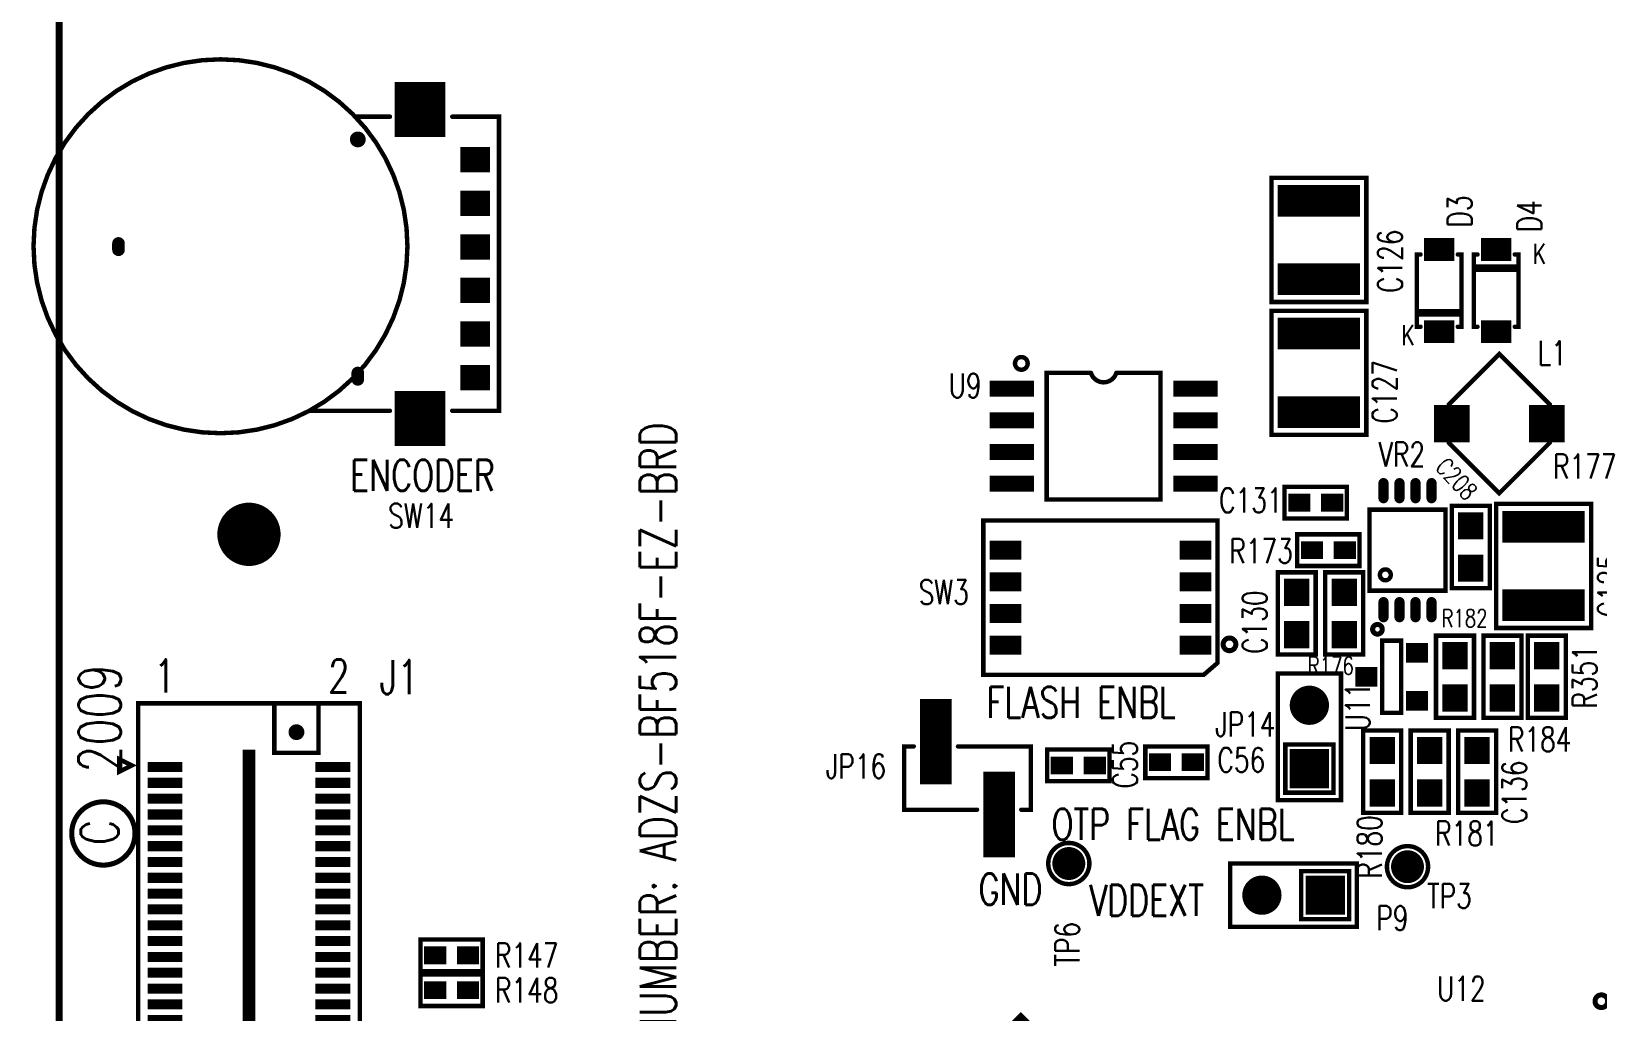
# Model space of a CAD drawing. Extents: x -3908 to 11948, y -2965 to 7442.
# Drawn here: x -244 to 2230, y 3646 to 5195 of the extents above; entities that cross this region are included whole.
import ezdxf
from ezdxf.enums import TextEntityAlignment as Align

# ---------------------------------------------------------------- set-up
doc = ezdxf.new("R2010")
doc.units = 0
doc.header["$MEASUREMENT"] = 0
doc.layers.get('0').update_dxf_attribs({"linetype": 'CONTINUOUS'})
for name, color, linetype in [('2D_LINE_26', 7, 'CONTINUOUS'), ('BOARD_OUTLINE_00', 7, 'CONTINUOUS'), ('PADS_TOP', 9, 'CONTINUOUS'), ('PADS_XR_27', 7, 'CONTINUOUS'), ('PART_NAME_01', 7, 'CONTINUOUS'), ('PART_TOP_2DLINE_00', 7, 'CONTINUOUS'), ('PART_TOP_2DLINE_01', 7, 'CONTINUOUS'), ('TEXT_26', 7, 'CONTINUOUS')]:
    doc.layers.add(name, color=color, linetype=linetype)
doc.styles.add('W5', font='simplex', dxfattribs={"width": 0.75})
doc.styles.add('W7', font='simplex', dxfattribs={"width": 0.75})
doc.styles.add('W8', font='simplex', dxfattribs={"width": 0.75})

# ---------------------------------------------------------------- blocks, each defined once
blk = doc.blocks.new('BOARD_167')
at = {"layer": 'BOARD_OUTLINE_00', "const_width": 11.1}
blk.add_lwpolyline([(0, 165), (0, 7495), (5000, 7495), (5000, 165)], close=True, dxfattribs=at)
blk = doc.blocks.new('DRAWING_3')
at = {"layer": '2D_LINE_26', "const_width": 8}
blk.add_lwpolyline([(0, 0, 1), (-100, 0, 1)], format="xyb", close=True, dxfattribs=at)
at = {"layer": 'TEXT_26', "style": 'W8', "width": 0.75}
for s, height, p in [('2009', 66.5, (-22.5, 96)), ('C', 59.5, (-26.25, -18.5))]:
    blk.add_text(s, height=height, rotation=90, dxfattribs=at).set_placement(p)
blk = doc.blocks.new('DRAWING_235')
at = {"layer": '2D_LINE_26', "const_width": 8}
blk.add_lwpolyline([(10, 0, 1), (-10, 0, 1)], format="xyb", close=True, dxfattribs=at)
blk = doc.blocks.new('DRAWING_242')
at = {"layer": '2D_LINE_26', "const_width": 8}
blk.add_lwpolyline([(-7.6, 0, 1), (7.6, 0, 1)], format="xyb", close=True, dxfattribs=at)
blk = doc.blocks.new('DRAWING_247')
at = {"layer": '2D_LINE_26', "const_width": 8}
blk.add_lwpolyline([(10, 0, 1), (-10, 0, 1)], format="xyb", close=True, dxfattribs=at)
blk = doc.blocks.new('PAD_6')
at = {"const_width": 50}
blk.add_lwpolyline([(0, -25, 1), (0, 25, 1)], format="xyb", close=True, dxfattribs=at)
blk = doc.blocks.new('STK_TOP_26')
at = {"layer": 'PADS_TOP'}
blk.add_blockref('PAD_6', (0, 0), dxfattribs=at)
blk = doc.blocks.new('SYM_TOP_10')
blk.add_blockref('STK_TOP_26', (0, 0))
blk = doc.blocks.new('PART_TOP_9')
blk.add_blockref('SYM_TOP_10', (0, 0))
blk = doc.blocks.new('SMOOTH_7')
at = {"const_width": 3.5}
blk.add_lwpolyline([(-1.75, 0, 1), (1.75, 0, 1)], format="xyb", close=True, dxfattribs=at)
blk = doc.blocks.new('PART_BODY_TOP_320')
at = {"layer": 'PART_TOP_2DLINE_01', "const_width": 7}
for points in [[(-50, 50), (150, 50), (150, -50), (-50, -50)], [(-38, 38), (38, 38), (38, -38), (-38, -38)]]:
    blk.add_lwpolyline(points, close=True, dxfattribs=at)
at = {"layer": 'PART_TOP_2DLINE_01'}
for p in [(-50, 50), (150, 50), (-38, 38), (38, 38), (-50, -50), (-38, -38), (38, -38), (150, -50)]:
    blk.add_blockref('SMOOTH_7', p, dxfattribs=at)
blk = doc.blocks.new('PAD_26')
at = {"const_width": 62}
blk.add_lwpolyline([(-31, 0), (31, 0)], dxfattribs=at)
blk = doc.blocks.new('STK_TOP_43')
at = {"layer": 'PADS_TOP'}
blk.add_blockref('PAD_26', (0, 0), dxfattribs=at)
blk = doc.blocks.new('PAD_25')
at = {"const_width": 31}
blk.add_lwpolyline([(0, -15.5, 1), (0, 15.5, 1)], format="xyb", close=True, dxfattribs=at)
blk = doc.blocks.new('STK_TOP_42')
at = {"layer": 'PADS_TOP'}
blk.add_blockref('PAD_25', (0, 0), dxfattribs=at)
blk = doc.blocks.new('SYM_TOP_46')
for name, p in [('PART_BODY_TOP_320', (0, 0)), ('STK_TOP_43', (0, 0)), ('STK_TOP_42', (100, 0))]:
    blk.add_blockref(name, p)
blk = doc.blocks.new('PART_TOP_26')
blk.add_blockref('SYM_TOP_46', (0, 0))
at = {"layer": 'PART_NAME_01', "style": 'W5', "width": 0.75}
blk.add_text('P9', height=38.5, rotation=180, dxfattribs=at).set_placement((-106.2, 36.2), align=Align.MIDDLE_CENTER)
blk = doc.blocks.new('PART_TOP_33')
blk.add_blockref('SYM_TOP_46', (0, 0))
at = {"layer": 'PART_NAME_01', "style": 'W5', "width": 0.75}
blk.add_text('JP14', height=38.5, rotation=270, dxfattribs=at).set_placement((70, 101.2), align=Align.MIDDLE_CENTER)
blk = doc.blocks.new('PART_BODY_TOP_321')
at = {"layer": 'PART_TOP_2DLINE_01', "const_width": 7}
for points in [[(-85, 50), (-100, 50), (-100, -50), (15, -50)], [(85, -50), (100, -50), (100, 50), (-15, 50)]]:
    blk.add_lwpolyline(points, dxfattribs=at)
at = {"layer": 'PART_TOP_2DLINE_01'}
for p in [(-100, 50), (-85, 50), (-15, 50), (100, 50), (-100, -50), (15, -50), (85, -50), (100, -50)]:
    blk.add_blockref('SMOOTH_7', p, dxfattribs=at)
blk = doc.blocks.new('PAD_35')
at = {"const_width": 50}
blk.add_lwpolyline([(-67.5, 0), (67.5, 0)], dxfattribs=at)
blk = doc.blocks.new('STK_TOP_65')
at = {"layer": 'PADS_TOP', "rotation": 90}
blk.add_blockref('PAD_35', (0, 0), dxfattribs=at)
blk = doc.blocks.new('SYM_TOP_47')
for name, p in [('STK_TOP_65', (-50, 57.5)), ('PART_BODY_TOP_321', (0, 0)), ('STK_TOP_65', (50, -57.5))]:
    blk.add_blockref(name, p)
blk = doc.blocks.new('PART_TOP_34')
blk.add_blockref('SYM_TOP_47', (0, 0))
at = {"layer": 'PART_NAME_01', "style": 'W5', "width": 0.75}
blk.add_text('JP16', height=38.5, rotation=180, dxfattribs=at).set_placement((176.2, -18.7), align=Align.MIDDLE_CENTER)
blk = doc.blocks.new('PART_BODY_TOP_279')
at = {"layer": 'PART_TOP_2DLINE_00', "const_width": 7}
for points in [[(-833, 175), (832, 175), (832, -175), (-833, -175)], [(-755, 110), (-833, 110), (-833, 40), (-755, 40)], [(832, 34), (765, 34), (765, -36), (832, -36)]]:
    blk.add_lwpolyline(points, close=True, dxfattribs=at)
blk.add_lwpolyline([(-735, -185), (-745, -205), (-725, -205), (-735, -185)], dxfattribs=at)
at = {"layer": 'PART_TOP_2DLINE_00'}
for p in [(-833, 175), (832, 175), (-833, 110), (-755, 110), (-833, 40), (-755, 40), (765, 34), (832, 34), (765, -36), (832, -36), (-833, -175), (832, -175), (-735, -185), (-735, -185), (-745, -205), (-725, -205)]:
    blk.add_blockref('SMOOTH_7', p, dxfattribs=at)
blk = doc.blocks.new('PAD_37')
at = {"const_width": 16}
blk.add_lwpolyline([(-27.5, 0), (27.5, 0)], dxfattribs=at)
blk = doc.blocks.new('STK_TOP_8')
at = {"layer": 'PADS_TOP', "rotation": 90}
blk.add_blockref('PAD_37', (0, 0), dxfattribs=at)
blk = doc.blocks.new('PAD_39')
at = {"const_width": 20}
blk.add_lwpolyline([(-340, 0), (340, 0)], dxfattribs=at)
blk = doc.blocks.new('STK_TOP_9')
at = {"layer": 'PADS_TOP'}
blk.add_blockref('PAD_39', (0, 0), dxfattribs=at)
blk = doc.blocks.new('PAD_40')
at = {"const_width": 12.5}
blk.add_lwpolyline([(0, -6.25, 1), (0, 6.25, 1)], format="xyb", close=True, dxfattribs=at)
blk = doc.blocks.new('STK_TOP_10')
at = {"layer": 'PADS_TOP'}
blk.add_blockref('PAD_40', (0, 0), dxfattribs=at)
blk = doc.blocks.new('SYM_TOP_5')
for name, p in [('PART_BODY_TOP_279', (0, 0)), ('STK_TOP_8', (-732.5, 132.5)), ('STK_TOP_8', (-707.5, 132.5)), ('STK_TOP_8', (-682.5, 132.5)), ('STK_TOP_8', (-657.5, 132.5)), ('STK_TOP_8', (-632.5, 132.5)), ('STK_TOP_8', (-607.5, 132.5)), ('STK_TOP_8', (-582.5, 132.5)), ('STK_TOP_8', (-557.5, 132.5)), ('STK_TOP_8', (-532.5, 132.5)), ('STK_TOP_8', (-507.5, 132.5)), ('STK_TOP_8', (-482.5, 132.5)), ('STK_TOP_8', (-457.5, 132.5)), ('STK_TOP_8', (-432.5, 132.5)), ('STK_TOP_8', (-407.5, 132.5)), ('STK_TOP_8', (-382.5, 132.5)), ('STK_TOP_8', (-357.5, 132.5)), ('STK_TOP_8', (-332.5, 132.5)), ('STK_TOP_8', (-307.5, 132.5)), ('STK_TOP_8', (-282.5, 132.5)), ('STK_TOP_8', (-257.5, 132.5)), ('STK_TOP_8', (-232.5, 132.5)), ('STK_TOP_8', (-207.5, 132.5)), ('STK_TOP_8', (-182.5, 132.5)), ('STK_TOP_8', (-157.5, 132.5)), ('STK_TOP_8', (-132.5, 132.5)), ('STK_TOP_8', (-107.5, 132.5)), ('STK_TOP_8', (107.5, 132.5)), ('STK_TOP_8', (132.5, 132.5)), ('STK_TOP_8', (157.5, 132.5)), ('STK_TOP_8', (182.5, 132.5)), ('STK_TOP_8', (207.5, 132.5)), ('STK_TOP_8', (232.5, 132.5)), ('STK_TOP_8', (257.5, 132.5)), ('STK_TOP_8', (282.5, 132.5)), ('STK_TOP_8', (307.5, 132.5)), ('STK_TOP_8', (332.5, 132.5)), ('STK_TOP_8', (357.5, 132.5)), ('STK_TOP_8', (382.5, 132.5)), ('STK_TOP_8', (407.5, 132.5)), ('STK_TOP_8', (432.5, 132.5)), ('STK_TOP_8', (457.5, 132.5)), ('STK_TOP_8', (482.5, 132.5)), ('STK_TOP_8', (507.5, 132.5)), ('STK_TOP_8', (532.5, 132.5)), ('STK_TOP_8', (557.5, 132.5)), ('STK_TOP_8', (582.5, 132.5)), ('STK_TOP_8', (607.5, 132.5)), ('STK_TOP_8', (632.5, 132.5)), ('STK_TOP_8', (657.5, 132.5)), ('STK_TOP_8', (682.5, 132.5)), ('STK_TOP_8', (707.5, 132.5)), ('STK_TOP_8', (732.5, 132.5)), ('STK_TOP_10', (-787.5, 75)), ('STK_TOP_10', (787.5, 75)), ('STK_TOP_9', (-420, 0)), ('STK_TOP_9', (420, 0)), ('STK_TOP_8', (-732.5, -132.5)), ('STK_TOP_8', (-707.5, -132.5)), ('STK_TOP_8', (-682.5, -132.5)), ('STK_TOP_8', (-657.5, -132.5)), ('STK_TOP_8', (-632.5, -132.5)), ('STK_TOP_8', (-607.5, -132.5)), ('STK_TOP_8', (-582.5, -132.5)), ('STK_TOP_8', (-557.5, -132.5)), ('STK_TOP_8', (-532.5, -132.5)), ('STK_TOP_8', (-507.5, -132.5)), ('STK_TOP_8', (-482.5, -132.5)), ('STK_TOP_8', (-457.5, -132.5)), ('STK_TOP_8', (-432.5, -132.5)), ('STK_TOP_8', (-407.5, -132.5)), ('STK_TOP_8', (-382.5, -132.5)), ('STK_TOP_8', (-357.5, -132.5)), ('STK_TOP_8', (-332.5, -132.5)), ('STK_TOP_8', (-307.5, -132.5)), ('STK_TOP_8', (-282.5, -132.5)), ('STK_TOP_8', (-257.5, -132.5)), ('STK_TOP_8', (-232.5, -132.5)), ('STK_TOP_8', (-207.5, -132.5)), ('STK_TOP_8', (-182.5, -132.5)), ('STK_TOP_8', (-157.5, -132.5)), ('STK_TOP_8', (-132.5, -132.5)), ('STK_TOP_8', (-107.5, -132.5)), ('STK_TOP_8', (107.5, -132.5)), ('STK_TOP_8', (132.5, -132.5)), ('STK_TOP_8', (157.5, -132.5)), ('STK_TOP_8', (182.5, -132.5)), ('STK_TOP_8', (207.5, -132.5)), ('STK_TOP_8', (232.5, -132.5)), ('STK_TOP_8', (257.5, -132.5)), ('STK_TOP_8', (282.5, -132.5)), ('STK_TOP_8', (307.5, -132.5)), ('STK_TOP_8', (332.5, -132.5)), ('STK_TOP_8', (357.5, -132.5)), ('STK_TOP_8', (382.5, -132.5)), ('STK_TOP_8', (407.5, -132.5)), ('STK_TOP_8', (432.5, -132.5)), ('STK_TOP_8', (457.5, -132.5)), ('STK_TOP_8', (482.5, -132.5)), ('STK_TOP_8', (507.5, -132.5)), ('STK_TOP_8', (532.5, -132.5)), ('STK_TOP_8', (557.5, -132.5)), ('STK_TOP_8', (582.5, -132.5)), ('STK_TOP_8', (607.5, -132.5)), ('STK_TOP_8', (632.5, -132.5)), ('STK_TOP_8', (657.5, -132.5)), ('STK_TOP_8', (682.5, -132.5)), ('STK_TOP_8', (707.5, -132.5)), ('STK_TOP_8', (732.5, -132.5))]:
    blk.add_blockref(name, p)
blk = doc.blocks.new('PART_TOP_36')
blk.add_blockref('SYM_TOP_5', (0, 0))
at = {"layer": 'PART_NAME_01', "style": 'W7', "width": 0.75}
blk.add_text('J1', height=53.9, rotation=90, dxfattribs=at).set_placement((-847.5, 206.25))
blk = doc.blocks.new('PART_BODY_TOP_331')
at = {"layer": 'PART_TOP_2DLINE_01', "const_width": 7}
for points in [[(57.1, 29.5), (57.1, 35.4), (-57.1, 35.4), (-57.1, 29.5)], [(-37.8, 35), (-37.8, -35), (-32.8, -35), (-32.8, 35)], [(-57.1, -29.5), (-57.1, -35.4), (57.1, -35.4), (57.1, -29.5)]]:
    blk.add_lwpolyline(points, dxfattribs=at)
at = {"layer": 'PART_TOP_2DLINE_01'}
for p in [(-57.1, 35.4), (-57.1, 29.5), (-37.8, 35), (-32.8, 35), (57.1, 35.4), (57.1, 29.5), (-57.1, -29.5), (-57.1, -35.4), (-37.8, -35), (-32.8, -35), (57.1, -29.5), (57.1, -35.4)]:
    blk.add_blockref('SMOOTH_7', p, dxfattribs=at)
blk = doc.blocks.new('PAD_53')
at = {"const_width": 36}
blk.add_lwpolyline([(-24, 0), (24, 0)], dxfattribs=at)
blk = doc.blocks.new('STK_TOP_80')
at = {"layer": 'PADS_TOP', "rotation": 90}
blk.add_blockref('PAD_53', (0, 0), dxfattribs=at)
blk = doc.blocks.new('SYM_TOP_57')
for name, p in [('STK_TOP_80', (-65, 0)), ('PART_BODY_TOP_331', (0, 0)), ('STK_TOP_80', (65, 0))]:
    blk.add_blockref(name, p)
blk = doc.blocks.new('PART_TOP_47')
blk.add_blockref('SYM_TOP_57', (0, 0))
at = {"layer": 'PART_NAME_01', "style": 'W5', "width": 0.75}
blk.add_text('D3', height=38.5, dxfattribs=at).set_placement((125, -32.5), align=Align.MIDDLE_CENTER)
blk = doc.blocks.new('PART_TOP_48')
blk.add_blockref('SYM_TOP_57', (0, 0))
at = {"layer": 'PART_NAME_01', "style": 'W5', "width": 0.75}
blk.add_text('D4', height=38.5, rotation=180, dxfattribs=at).set_placement((-117.5, 52.5), align=Align.MIDDLE_CENTER)
blk = doc.blocks.new('PART_BODY_TOP_342')
at = {"layer": 'PART_TOP_2DLINE_00', "const_width": 7}
blk.add_lwpolyline([(-60, 64), (60, 64), (60, -64), (-60, -64)], close=True, dxfattribs=at)
blk.add_lwpolyline([(-43.6, -39, 1), (-26.4, -39, 1)], format="xyb", close=True, dxfattribs=at)
at = {"layer": 'PART_TOP_2DLINE_00'}
for p in [(-60, 64), (60, 64), (-60, -64), (60, -64)]:
    blk.add_blockref('SMOOTH_7', p, dxfattribs=at)
blk = doc.blocks.new('PAD_62')
at = {"const_width": 8}
blk.add_lwpolyline([(-12, -4), (12, -4, 1), (12, 4), (-12, 4, 1)], format="xyb", close=True, dxfattribs=at)
blk = doc.blocks.new('STK_TOP_94')
at = {"layer": 'PADS_TOP', "rotation": 90}
blk.add_blockref('PAD_62', (0, 0), dxfattribs=at)
blk = doc.blocks.new('SYM_TOP_68')
for name, p in [('STK_TOP_94', (-37.95, 94)), ('STK_TOP_94', (-12.65, 94)), ('STK_TOP_94', (12.65, 94)), ('STK_TOP_94', (37.95, 94)), ('PART_BODY_TOP_342', (0, 0)), ('STK_TOP_94', (-37.95, -94)), ('STK_TOP_94', (-12.65, -94)), ('STK_TOP_94', (12.65, -94)), ('STK_TOP_94', (37.95, -94))]:
    blk.add_blockref(name, p)
blk = doc.blocks.new('PART_TOP_55')
blk.add_blockref('SYM_TOP_68', (0, 0))
at = {"layer": 'PART_NAME_01', "style": 'W5', "width": 0.75}
blk.add_text('VR2', height=38.5, dxfattribs=at).set_placement((-8.75, 151.25), align=Align.MIDDLE_CENTER)
blk = doc.blocks.new('PART_BODY_TOP_362')
at = {"layer": 'PART_TOP_2DLINE_00', "const_width": 7}
blk.add_lwpolyline([(-79.6, 30.4), (-79.6, -30.4), (0, -110), (79.6, -30.4), (79.6, 30.4), (0, 110)], close=True, dxfattribs=at)
at = {"layer": 'PART_TOP_2DLINE_00'}
for p in [(0, 110), (-79.6, 30.4), (79.6, 30.4), (-79.6, -30.4), (79.6, -30.4), (0, -110)]:
    blk.add_blockref('SMOOTH_7', p, dxfattribs=at)
blk = doc.blocks.new('PAD_72')
at = {"const_width": 56}
blk.add_lwpolyline([(-29.5, 0), (29.5, 0)], dxfattribs=at)
blk = doc.blocks.new('STK_TOP_121')
at = {"layer": 'PADS_TOP', "rotation": 90}
blk.add_blockref('PAD_72', (0, 0), dxfattribs=at)
blk = doc.blocks.new('SYM_TOP_88')
for name, p in [('PART_BODY_TOP_362', (0, 0)), ('STK_TOP_121', (-75, 0)), ('STK_TOP_121', (75, 0))]:
    blk.add_blockref(name, p)
blk = doc.blocks.new('PART_TOP_70')
blk.add_blockref('SYM_TOP_88', (0, 0))
at = {"layer": 'PART_NAME_01', "style": 'W5', "width": 0.75}
blk.add_text('L1', height=38.5, rotation=180, dxfattribs=at).set_placement((-83.7, -111.2), align=Align.MIDDLE_CENTER)
blk = doc.blocks.new('PART_BODY_TOP_378')
at = {"layer": 'PART_TOP_2DLINE_01', "const_width": 7}
blk.add_lwpolyline([(32.5, 0, 1), (-32.5, 0, 1)], format="xyb", close=True, dxfattribs=at)
blk = doc.blocks.new('PAD_42')
at = {"const_width": 26}
blk.add_lwpolyline([(0, -13, 1), (0, 13, 1)], format="xyb", close=True, dxfattribs=at)
blk = doc.blocks.new('STK_TOP_130')
at = {"layer": 'PADS_TOP'}
blk.add_blockref('PAD_42', (0, 0), dxfattribs=at)
blk = doc.blocks.new('SYM_TOP_104')
for name in ['PART_BODY_TOP_378', 'STK_TOP_130']:
    blk.add_blockref(name, (0, 0))
blk = doc.blocks.new('PART_TOP_87')
blk.add_blockref('SYM_TOP_104', (0, 0))
at = {"layer": 'PART_NAME_01', "style": 'W5', "width": 0.75}
blk.add_text('TP3', height=38.5, rotation=270, dxfattribs=at).set_placement((-46.2, -66.2), align=Align.MIDDLE_CENTER)
blk = doc.blocks.new('PART_TOP_90')
blk.add_blockref('SYM_TOP_104', (0, 0))
at = {"layer": 'PART_NAME_01', "style": 'W5', "width": 0.75}
blk.add_text('TP6', height=38.5, rotation=90, dxfattribs=at).set_placement((-2.5, -127.5), align=Align.MIDDLE_CENTER)
blk = doc.blocks.new('PART_BODY_TOP_384')
at = {"layer": 'PART_TOP_2DLINE_00', "const_width": 7}
blk.add_lwpolyline([(-100, 20), (-100, 90), (100, 90), (100, -90), (-100, -90), (-100, -20)], dxfattribs=at)
blk.add_lwpolyline([(-100, -20, 0.74402), (-100, 20)], format="xyb", dxfattribs=at)
blk.add_lwpolyline([(-105, -130, 1), (-125, -130, 1)], format="xyb", close=True, dxfattribs=at)
at = {"layer": 'PART_TOP_2DLINE_00'}
for p in [(-100, 90), (100, 90), (-100, 20), (-100, 20), (-100, -20), (-100, -20), (-100, -90), (100, -90)]:
    blk.add_blockref('SMOOTH_7', p, dxfattribs=at)
blk = doc.blocks.new('PAD_85')
at = {"const_width": 25}
blk.add_lwpolyline([(-35, 0), (35, 0)], dxfattribs=at)
blk = doc.blocks.new('STK_TOP_138')
at = {"layer": 'PADS_TOP', "rotation": 90}
blk.add_blockref('PAD_85', (0, 0), dxfattribs=at)
blk = doc.blocks.new('PAD_16')
blk.add_lwpolyline([(0, 0, 1), (0, 0, 1)], format="xyb", close=True)
blk = doc.blocks.new('STK_TOP_37')
at = {"layer": 'PADS_TOP'}
blk.add_blockref('PAD_16', (0, 0), dxfattribs=at)
blk = doc.blocks.new('SYM_TOP_110')
for name, p in [('STK_TOP_138', (-75, 145)), ('STK_TOP_138', (-25, 145)), ('STK_TOP_138', (25, 145)), ('STK_TOP_138', (75, 145)), ('PART_BODY_TOP_384', (0, 0)), ('STK_TOP_37', (0, 0)), ('STK_TOP_138', (-75, -145)), ('STK_TOP_138', (-25, -145)), ('STK_TOP_138', (25, -145)), ('STK_TOP_138', (75, -145))]:
    blk.add_blockref(name, p)
blk = doc.blocks.new('PART_TOP_99')
blk.add_blockref('SYM_TOP_110', (0, 0))
at = {"layer": 'PART_NAME_01', "style": 'W5', "width": 0.75}
blk.add_text('U9', height=38.5, rotation=90, dxfattribs=at).set_placement((-80, -218.8), align=Align.MIDDLE_CENTER)
blk = doc.blocks.new('PART_BODY_TOP_395')
at = {"layer": 'PART_TOP_2DLINE_01', "const_width": 7}
blk.add_lwpolyline([(-122, 185), (122, 185), (122, -185), (-103, -185), (-122, -163)], close=True, dxfattribs=at)
at = {"layer": 'PART_TOP_2DLINE_01'}
for p in [(-122, 185), (122, 185), (-122, -163), (-103, -185), (122, -185)]:
    blk.add_blockref('SMOOTH_7', p, dxfattribs=at)
blk = doc.blocks.new('PAD_87')
at = {"const_width": 30}
blk.add_lwpolyline([(-25, 0), (25, 0)], dxfattribs=at)
blk = doc.blocks.new('STK_TOP_145')
at = {"layer": 'PADS_TOP', "rotation": 90}
blk.add_blockref('PAD_87', (0, 0), dxfattribs=at)
blk = doc.blocks.new('SYM_TOP_121')
for name, p in [('PART_BODY_TOP_395', (0, 0)), ('STK_TOP_145', (-75, 150)), ('STK_TOP_145', (-25, 150)), ('STK_TOP_145', (25, 150)), ('STK_TOP_145', (75, 150)), ('STK_TOP_145', (-75, -150)), ('STK_TOP_145', (-25, -150)), ('STK_TOP_145', (25, -150)), ('STK_TOP_145', (75, -150))]:
    blk.add_blockref(name, p)
blk = doc.blocks.new('PART_TOP_101')
blk.add_blockref('SYM_TOP_121', (0, 0))
at = {"layer": 'PART_NAME_01', "style": 'W5', "width": 0.75}
blk.add_text('SW3', height=38.5, rotation=270, dxfattribs=at).set_placement((8.7, 247.5), align=Align.MIDDLE_CENTER)
blk = doc.blocks.new('PART_BODY_TOP_283')
at = {"layer": 'PART_TOP_2DLINE_00', "const_width": 7}
blk.add_lwpolyline([(-295.3, 0, 1), (295.3, 0, 1)], format="xyb", close=True, dxfattribs=at)
for points in [[(-259.8, -267.7), (-259.8, -141.7)], [(204.7, -267.7), (204.7, -212.6)], [(-259.8, -366.1), (-259.8, -440), (204.7, -440), (204.7, -366.1)]]:
    blk.add_lwpolyline(points, dxfattribs=at)
at = {"layer": 'PART_TOP_2DLINE_00'}
for p in [(-259.8, -141.7), (204.7, -212.6), (-259.8, -267.7), (204.7, -267.7), (-259.8, -366.1), (204.7, -366.1), (-259.8, -440), (204.7, -440)]:
    blk.add_blockref('SMOOTH_7', p, dxfattribs=at)
blk = doc.blocks.new('PAD_91')
at = {"const_width": 40}
blk.add_lwpolyline([(-23.5, 0), (23.5, 0)], dxfattribs=at)
blk = doc.blocks.new('STK_TOP_21')
at = {"layer": 'PADS_TOP', "rotation": 90}
blk.add_blockref('PAD_91', (0, 0), dxfattribs=at)
blk = doc.blocks.new('PAD_93')
at = {"const_width": 80}
blk.add_lwpolyline([(-43.5, 0), (43.5, 0)], dxfattribs=at)
blk = doc.blocks.new('STK_TOP_22')
at = {"layer": 'PADS_TOP'}
blk.add_blockref('PAD_93', (0, 0), dxfattribs=at)
blk = doc.blocks.new('PAD_94')
at = {"const_width": 10}
blk.add_lwpolyline([(-5, -5), (5, -5, 1), (5, 5), (-5, 5, 1)], format="xyb", close=True, dxfattribs=at)
blk = doc.blocks.new('STK_TOP_23')
at = {"layer": 'PADS_TOP'}
blk.add_blockref('PAD_94', (0, 0), dxfattribs=at)
blk = doc.blocks.new('STK_TOP_24')
at = {"layer": 'PADS_TOP'}
blk.add_blockref('PAD_40', (0, 0), dxfattribs=at)
blk = doc.blocks.new('STK_TOP_25')
at = {"layer": 'PADS_TOP'}
blk.add_blockref('PAD_94', (0, 0), dxfattribs=at)
blk = doc.blocks.new('SYM_TOP_9')
for name, p in [('PART_BODY_TOP_283', (0, 0)), ('STK_TOP_23', (-0.5, 161.1)), ('STK_TOP_25', (-205.2, -216.9)), ('STK_TOP_24', (168.8, -216.9)), ('STK_TOP_22', (-272.1, -315.3)), ('STK_TOP_22', (216.1, -315.3)), ('STK_TOP_21', (-207.6, -402.3)), ('STK_TOP_21', (-138.7, -402.3)), ('STK_TOP_21', (-69.8, -402.3)), ('STK_TOP_21', (-0.9, -402.3)), ('STK_TOP_21', (68, -402.3)), ('STK_TOP_21', (136.9, -402.3))]:
    blk.add_blockref(name, p)
blk = doc.blocks.new('PART_TOP_106')
blk.add_blockref('SYM_TOP_9', (0, 0))
at = {"layer": 'PART_NAME_01', "style": 'W5', "width": 0.75}
blk.add_text('SW14', height=38.5, rotation=270, dxfattribs=at).set_placement((-445, -265))
blk = doc.blocks.new('PART_BODY_TOP_405')
at = {"layer": 'PART_TOP_2DLINE_01', "const_width": 7}
blk.add_lwpolyline([(-49.2, 25), (49.2, 25), (49.2, -25), (-49.2, -25)], close=True, dxfattribs=at)
at = {"layer": 'PART_TOP_2DLINE_01'}
for p in [(-49.2, 25), (49.2, 25), (-49.2, -25), (49.2, -25)]:
    blk.add_blockref('SMOOTH_7', p, dxfattribs=at)
blk = doc.blocks.new('PAD_101')
at = {"const_width": 28}
blk.add_lwpolyline([(-17.5, 0), (17.5, 0)], dxfattribs=at)
blk = doc.blocks.new('STK_TOP_168')
at = {"layer": 'PADS_TOP'}
blk.add_blockref('PAD_101', (0, 0), dxfattribs=at)
at = {"layer": 'PADS_XR_27'}
blk.add_blockref('PAD_101', (0, 0), dxfattribs=at)
blk = doc.blocks.new('SYM_TOP_131')
for name, p in [('PART_BODY_TOP_405', (0, 0)), ('STK_TOP_168', (-26, 0)), ('STK_TOP_168', (26, 0))]:
    blk.add_blockref(name, p)
blk = doc.blocks.new('PART_TOP_171')
blk.add_blockref('SYM_TOP_131', (0, 0))
at = {"layer": 'PART_NAME_01', "style": 'W5', "width": 0.75}
blk.add_text('C55', height=38.5, rotation=90, dxfattribs=at).set_placement((73.75, 1.25), align=Align.MIDDLE_CENTER)
blk = doc.blocks.new('PART_TOP_172')
blk.add_blockref('SYM_TOP_131', (0, 0))
at = {"layer": 'PART_NAME_01', "style": 'W5', "width": 0.75}
blk.add_text('C56', height=38.5, dxfattribs=at).set_placement((102.5, 3.75), align=Align.MIDDLE_CENTER)
blk = doc.blocks.new('PART_TOP_249')
blk.add_blockref('SYM_TOP_131', (0, 0))
at = {"layer": 'PART_NAME_01', "style": 'W5', "width": 0.75}
blk.add_text('R147', height=38.5, dxfattribs=at).set_placement((118.75, 0), align=Align.MIDDLE_CENTER)
blk = doc.blocks.new('PART_TOP_250')
blk.add_blockref('SYM_TOP_131', (0, 0))
at = {"layer": 'PART_NAME_01', "style": 'W5', "width": 0.75}
blk.add_text('R148', height=38.5, dxfattribs=at).set_placement((118.75, 0), align=Align.MIDDLE_CENTER)
blk = doc.blocks.new('PART_TOP_263')
blk.add_blockref('SYM_TOP_131', (0, 0))
at = {"layer": 'PART_NAME_01', "style": 'W5', "width": 0.75}
blk.add_text('R173', height=38.5, rotation=180, dxfattribs=at).set_placement((106.25, 1.25), align=Align.MIDDLE_CENTER)
blk = doc.blocks.new('PART_TOP_322')
blk.add_blockref('SYM_TOP_131', (0, 0))
at = {"layer": 'PART_NAME_01', "style": 'W5', "width": 0.75}
blk.add_text('C131', height=38.5, rotation=180, dxfattribs=at).set_placement((102.5, -3.7), align=Align.MIDDLE_CENTER)
blk = doc.blocks.new('PART_BODY_TOP_304')
at = {"layer": 'PART_TOP_2DLINE_01', "const_width": 7}
blk.add_lwpolyline([(-98, 75), (98, 75), (98, -75), (-98, -75)], close=True, dxfattribs=at)
at = {"layer": 'PART_TOP_2DLINE_01'}
for p in [(-98, 75), (98, 75), (-98, -75), (98, -75)]:
    blk.add_blockref('SMOOTH_7', p, dxfattribs=at)
blk = doc.blocks.new('PAD_18')
at = {"const_width": 50}
blk.add_lwpolyline([(-65, 0), (65, 0)], dxfattribs=at)
blk = doc.blocks.new('STK_TOP_49')
at = {"layer": 'PADS_TOP', "rotation": 90}
blk.add_blockref('PAD_18', (0, 0), dxfattribs=at)
blk = doc.blocks.new('SYM_TOP_30')
for name, p in [('PART_BODY_TOP_304', (0, 0)), ('STK_TOP_49', (-62, 0)), ('STK_TOP_49', (62, 0))]:
    blk.add_blockref(name, p)
blk = doc.blocks.new('PART_TOP_330')
blk.add_blockref('SYM_TOP_30', (0, 0))
at = {"layer": 'PART_NAME_01', "style": 'W5', "width": 0.75}
blk.add_text('C125', height=38.5, rotation=180, dxfattribs=at).set_placement((31.2, 105), align=Align.MIDDLE_CENTER)
blk = doc.blocks.new('PART_TOP_331')
blk.add_blockref('SYM_TOP_30', (0, 0))
at = {"layer": 'PART_NAME_01', "style": 'W5', "width": 0.75}
blk.add_text('C126', height=38.5, dxfattribs=at).set_placement((-33.7, -112.5), align=Align.MIDDLE_CENTER)
blk = doc.blocks.new('PART_TOP_332')
blk.add_blockref('SYM_TOP_30', (0, 0))
at = {"layer": 'PART_NAME_01', "style": 'W5', "width": 0.75}
blk.add_text('C127', height=38.5, dxfattribs=at).set_placement((-30, -103.8), align=Align.MIDDLE_CENTER)
blk = doc.blocks.new('PART_BODY_TOP_436')
at = {"layer": 'PART_TOP_2DLINE_01', "const_width": 7}
blk.add_lwpolyline([(-65, 30), (65, 30), (65, -30), (-65, -30)], close=True, dxfattribs=at)
at = {"layer": 'PART_TOP_2DLINE_01'}
for p in [(-65, 30), (65, 30), (-65, -30), (65, -30)]:
    blk.add_blockref('SMOOTH_7', p, dxfattribs=at)
blk = doc.blocks.new('PAD_106')
at = {"const_width": 40}
blk.add_lwpolyline([(-21.5, 0), (21.5, 0)], dxfattribs=at)
blk = doc.blocks.new('STK_TOP_53')
at = {"layer": 'PADS_TOP'}
blk.add_blockref('PAD_106', (0, 0), dxfattribs=at)
blk = doc.blocks.new('SYM_TOP_142')
for name, p in [('PART_BODY_TOP_436', (0, 0)), ('STK_TOP_53', (-33.5, 0)), ('STK_TOP_53', (33.5, 0))]:
    blk.add_blockref(name, p)
blk = doc.blocks.new('PART_TOP_392')
blk.add_blockref('SYM_TOP_142', (0, 0))
at = {"layer": 'PART_NAME_01', "style": 'W5', "width": 0.75}
blk.add_text('C130', height=38.5, dxfattribs=at).set_placement((-13.75, 66.25), align=Align.MIDDLE_CENTER)
blk = doc.blocks.new('PART_TOP_394')
blk.add_blockref('SYM_TOP_142', (0, 0))
at = {"layer": 'PART_NAME_01', "style": 'W5', "width": 0.75}
blk.add_text('C136', height=38.5, rotation=180, dxfattribs=at).set_placement((32.5, 58.8), align=Align.MIDDLE_CENTER)
blk = doc.blocks.new('PART_TOP_451')
blk.add_blockref('SYM_TOP_142', (0, 0))
at = {"layer": 'PART_NAME_01', "style": 'W5', "width": 0.75}
blk.add_text('R176', height=28, rotation=90, dxfattribs=at).set_placement((82.5, -21.2), align=Align.MIDDLE_CENTER)
blk = doc.blocks.new('PART_TOP_452')
blk.add_blockref('SYM_TOP_142', (0, 0))
at = {"layer": 'PART_NAME_01', "style": 'W5', "width": 0.75}
blk.add_text('R177', height=38.5, rotation=180, dxfattribs=at).set_placement((125, 12.5), align=Align.MIDDLE_CENTER)
blk = doc.blocks.new('PART_TOP_455')
blk.add_blockref('SYM_TOP_142', (0, 0))
at = {"layer": 'PART_NAME_01', "style": 'W5', "width": 0.75}
blk.add_text('R180', height=38.5, rotation=180, dxfattribs=at).set_placement((118.8, -20), align=Align.MIDDLE_CENTER)
blk = doc.blocks.new('PART_TOP_456')
blk.add_blockref('SYM_TOP_142', (0, 0))
at = {"layer": 'PART_NAME_01', "style": 'W5', "width": 0.75}
blk.add_text('R181', height=38.5, rotation=90, dxfattribs=at).set_placement((97.5, 58.8), align=Align.MIDDLE_CENTER)
blk = doc.blocks.new('PART_TOP_457')
blk.add_blockref('SYM_TOP_142', (0, 0))
at = {"layer": 'PART_NAME_01', "style": 'W5', "width": 0.75}
blk.add_text('R182', height=28, rotation=90, dxfattribs=at).set_placement((-92.5, 15), align=Align.MIDDLE_CENTER)
blk = doc.blocks.new('PART_TOP_459')
blk.add_blockref('SYM_TOP_142', (0, 0))
at = {"layer": 'PART_NAME_01', "style": 'W5', "width": 0.75}
blk.add_text('R184', height=38.5, rotation=90, dxfattribs=at).set_placement((98.7, 58.8), align=Align.MIDDLE_CENTER)
blk = doc.blocks.new('PART_TOP_515')
blk.add_blockref('SYM_TOP_142', (0, 0))
at = {"layer": 'PART_NAME_01', "style": 'W5', "width": 0.75}
blk.add_text('C208', height=28, rotation=43.3, dxfattribs=at).set_placement((-107.5, -22.5), align=Align.MIDDLE_CENTER)
blk = doc.blocks.new('PART_TOP_525')
blk.add_blockref('SYM_TOP_142', (0, 0))
at = {"layer": 'PART_NAME_01', "style": 'W5', "width": 0.75}
blk.add_text('R351', height=38.5, rotation=180, dxfattribs=at).set_placement((0, 60), align=Align.MIDDLE_CENTER)
blk = doc.blocks.new('PART_BODY_TOP_507')
at = {"layer": 'PART_TOP_2DLINE_00', "const_width": 7}
blk.add_lwpolyline([(-434.1, 418.5, 1), (-408.4, 418.5, 1)], format="xyb", close=True, dxfattribs=at)
at = {"layer": 'PART_TOP_2DLINE_01', "const_width": 7}
blk.add_lwpolyline([(-452.8, 452.8), (452.8, 452.8), (452.8, -452.8), (-452.8, -452.8)], close=True, dxfattribs=at)
at = {"layer": 'PART_TOP_2DLINE_01'}
for p in [(-452.8, 452.8), (452.8, 452.8), (-452.8, -452.8), (452.8, -452.8)]:
    blk.add_blockref('SMOOTH_7', p, dxfattribs=at)
blk = doc.blocks.new('PAD_115')
at = {"const_width": 5.5}
blk.add_lwpolyline([(-25.5, -2.75), (25.5, -2.75, 1), (25.5, 2.75), (-25.5, 2.75, 1)], format="xyb", close=True, dxfattribs=at)
blk = doc.blocks.new('PAD_116')
at = {"const_width": 19.7}
blk.add_lwpolyline([(-38.4, 0), (38.4, 0)], dxfattribs=at)
blk = doc.blocks.new('STK_TOP_232')
at = {"layer": 'PADS_TOP'}
blk.add_blockref('PAD_116', (0, 0), dxfattribs=at)
at = {"layer": 'PADS_XR_27'}
blk.add_blockref('PAD_115', (0, 0), dxfattribs=at)
blk = doc.blocks.new('PAD_117')
at = {"const_width": 13.8}
blk.add_lwpolyline([(-38.4, 0), (38.4, 0)], dxfattribs=at)
blk = doc.blocks.new('STK_TOP_231')
at = {"layer": 'PADS_TOP'}
blk.add_blockref('PAD_117', (0, 0), dxfattribs=at)
at = {"layer": 'PADS_XR_27'}
blk.add_blockref('PAD_115', (0, 0), dxfattribs=at)
blk = doc.blocks.new('STK_TOP_233')
at = {"layer": 'PADS_TOP', "rotation": 90}
blk.add_blockref('PAD_116', (0, 0), dxfattribs=at)
blk = doc.blocks.new('STK_TOP_234')
at = {"layer": 'PADS_TOP', "rotation": 90}
blk.add_blockref('PAD_117', (0, 0), dxfattribs=at)
at = {"layer": 'PADS_XR_27', "rotation": 90}
blk.add_blockref('PAD_115', (0, 0), dxfattribs=at)
blk = doc.blocks.new('PAD_118')
at = {"const_width": 228.3}
blk.add_lwpolyline([(-114.2, 0), (114.2, 0)], dxfattribs=at)
blk = doc.blocks.new('STK_TOP_164')
at = {"layer": 'PADS_TOP'}
blk.add_blockref('PAD_118', (0, 0), dxfattribs=at)
blk = doc.blocks.new('PAD_119')
at = {"const_width": 15.7}
blk.add_lwpolyline([(0, -7.9, 1), (0, 7.9, 1)], format="xyb", close=True, dxfattribs=at)
blk = doc.blocks.new('STK_TOP_165')
at = {"layer": 'PADS_TOP'}
blk.add_blockref('PAD_119', (0, 0), dxfattribs=at)
blk = doc.blocks.new('PAD_121')
at = {"const_width": 39.4}
blk.add_lwpolyline([(-49.2, 0), (49.2, 0)], dxfattribs=at)
blk = doc.blocks.new('STK_TOP_166')
at = {"layer": 'PADS_TOP', "rotation": 45}
blk.add_blockref('PAD_121', (0, 0), dxfattribs=at)
blk = doc.blocks.new('STK_TOP_167')
at = {"layer": 'PADS_TOP', "rotation": 135}
blk.add_blockref('PAD_121', (0, 0), dxfattribs=at)
blk = doc.blocks.new('SYM_TOP_147')
for name, p in [('STK_TOP_166', (-511.8, 511.8)), ('STK_TOP_167', (511.8, 511.8)), ('STK_TOP_233', (-426.4, 503)), ('STK_TOP_234', (-403.5, 503)), ('STK_TOP_234', (-383.9, 503)), ('STK_TOP_234', (-364.2, 503)), ('STK_TOP_234', (-344.5, 503)), ('STK_TOP_234', (-324.8, 503)), ('STK_TOP_234', (-305.1, 503)), ('STK_TOP_234', (-285.4, 503)), ('STK_TOP_234', (-265.7, 503)), ('STK_TOP_234', (-246.1, 503)), ('STK_TOP_234', (-226.4, 503)), ('STK_TOP_234', (-206.7, 503)), ('STK_TOP_234', (-187, 503)), ('STK_TOP_234', (-167.3, 503)), ('STK_TOP_234', (-147.6, 503)), ('STK_TOP_234', (-128, 503)), ('STK_TOP_234', (-108.3, 503)), ('STK_TOP_234', (-88.6, 503)), ('STK_TOP_234', (-68.9, 503)), ('STK_TOP_234', (-49.2, 503)), ('STK_TOP_234', (-29.5, 503)), ('STK_TOP_234', (-9.8, 503)), ('STK_TOP_234', (9.8, 503)), ('STK_TOP_234', (29.5, 503)), ('STK_TOP_234', (49.2, 503)), ('STK_TOP_234', (68.9, 503)), ('STK_TOP_234', (88.6, 503)), ('STK_TOP_234', (108.3, 503)), ('STK_TOP_234', (128, 503)), ('STK_TOP_234', (147.6, 503)), ('STK_TOP_234', (167.3, 503)), ('STK_TOP_234', (187, 503)), ('STK_TOP_234', (206.7, 503)), ('STK_TOP_234', (226.4, 503)), ('STK_TOP_234', (246.1, 503)), ('STK_TOP_234', (265.7, 503)), ('STK_TOP_234', (285.4, 503)), ('STK_TOP_234', (305.1, 503)), ('STK_TOP_234', (324.8, 503)), ('STK_TOP_234', (344.5, 503)), ('STK_TOP_234', (364.2, 503)), ('STK_TOP_234', (383.9, 503)), ('STK_TOP_234', (403.5, 503)), ('STK_TOP_233', (426.4, 503)), ('PART_BODY_TOP_507', (0, 0)), ('STK_TOP_232', (-503, 426.4)), ('STK_TOP_232', (503, 426.4)), ('STK_TOP_231', (-503, 403.5)), ('STK_TOP_231', (503, 403.5)), ('STK_TOP_231', (-503, 383.9)), ('STK_TOP_231', (503, 383.9)), ('STK_TOP_231', (-503, 364.2)), ('STK_TOP_231', (-503, 344.5)), ('STK_TOP_231', (503, 364.2)), ('STK_TOP_231', (503, 344.5)), ('STK_TOP_231', (-503, 324.8)), ('STK_TOP_231', (503, 324.8)), ('STK_TOP_231', (-503, 305.1)), ('STK_TOP_231', (503, 305.1)), ('STK_TOP_231', (-503, 285.4)), ('STK_TOP_231', (-503, 265.7)), ('STK_TOP_231', (503, 285.4)), ('STK_TOP_231', (503, 265.7)), ('STK_TOP_231', (-503, 246.1)), ('STK_TOP_231', (503, 246.1)), ('STK_TOP_231', (-503, 226.4)), ('STK_TOP_231', (503, 226.4)), ('STK_TOP_231', (-503, 206.7)), ('STK_TOP_231', (503, 206.7)), ('STK_TOP_231', (-503, 187)), ('STK_TOP_231', (-503, 167.3)), ('STK_TOP_231', (503, 187)), ('STK_TOP_231', (503, 167.3)), ('STK_TOP_231', (-503, 147.6)), ('STK_TOP_231', (503, 147.6)), ('STK_TOP_231', (-503, 128)), ('STK_TOP_231', (503, 128)), ('STK_TOP_231', (-503, 108.3)), ('STK_TOP_164', (-0.2, 0.1)), ('STK_TOP_231', (503, 108.3)), ('STK_TOP_231', (-503, 88.6)), ('STK_TOP_231', (-503, 68.9)), ('STK_TOP_231', (503, 88.6)), ('STK_TOP_231', (503, 68.9)), ('STK_TOP_231', (-503, 49.2)), ('STK_TOP_231', (503, 49.2)), ('STK_TOP_231', (-503, 29.5)), ('STK_TOP_231', (503, 29.5)), ('STK_TOP_231', (-503, 9.8)), ('STK_TOP_165', (-397.6, 0)), ('STK_TOP_165', (397.6, 0)), ('STK_TOP_231', (503, 9.8)), ('STK_TOP_231', (-503, -9.8)), ('STK_TOP_231', (-503, -29.5)), ('STK_TOP_231', (503, -9.8)), ('STK_TOP_231', (503, -29.5)), ('STK_TOP_231', (-503, -49.2)), ('STK_TOP_231', (503, -49.2)), ('STK_TOP_231', (-503, -68.9)), ('STK_TOP_231', (503, -68.9)), ('STK_TOP_231', (-503, -88.6)), ('STK_TOP_231', (503, -88.6)), ('STK_TOP_231', (-503, -108.3)), ('STK_TOP_231', (-503, -128)), ('STK_TOP_231', (503, -108.3)), ('STK_TOP_231', (503, -128)), ('STK_TOP_231', (-503, -147.6)), ('STK_TOP_231', (503, -147.6)), ('STK_TOP_231', (-503, -167.3)), ('STK_TOP_231', (503, -167.3)), ('STK_TOP_231', (-503, -187)), ('STK_TOP_231', (503, -187)), ('STK_TOP_231', (-503, -206.7)), ('STK_TOP_231', (-503, -226.4)), ('STK_TOP_231', (503, -206.7)), ('STK_TOP_231', (503, -226.4)), ('STK_TOP_231', (-503, -246.1)), ('STK_TOP_231', (503, -246.1)), ('STK_TOP_231', (-503, -265.7)), ('STK_TOP_231', (503, -265.7)), ('STK_TOP_231', (-503, -285.4)), ('STK_TOP_231', (503, -285.4)), ('STK_TOP_231', (-503, -305.1)), ('STK_TOP_231', (-503, -324.8)), ('STK_TOP_231', (503, -305.1)), ('STK_TOP_231', (503, -324.8)), ('STK_TOP_231', (-503, -344.5)), ('STK_TOP_231', (503, -344.5)), ('STK_TOP_231', (-503, -364.2)), ('STK_TOP_231', (503, -364.2)), ('STK_TOP_231', (-503, -383.9)), ('STK_TOP_231', (503, -383.9)), ('STK_TOP_232', (-503, -426.4)), ('STK_TOP_231', (-503, -403.5)), ('STK_TOP_232', (503, -426.4)), ('STK_TOP_231', (503, -403.5)), ('STK_TOP_167', (-511.8, -511.8)), ('STK_TOP_233', (-426.4, -503)), ('STK_TOP_234', (-403.5, -503)), ('STK_TOP_234', (-383.9, -503)), ('STK_TOP_234', (-364.2, -503)), ('STK_TOP_234', (-344.5, -503)), ('STK_TOP_234', (-324.8, -503)), ('STK_TOP_234', (-305.1, -503)), ('STK_TOP_234', (-285.4, -503)), ('STK_TOP_234', (-265.7, -503)), ('STK_TOP_234', (-246.1, -503)), ('STK_TOP_234', (-226.4, -503)), ('STK_TOP_234', (-206.7, -503)), ('STK_TOP_234', (-187, -503)), ('STK_TOP_234', (-167.3, -503)), ('STK_TOP_234', (-147.6, -503)), ('STK_TOP_234', (-128, -503)), ('STK_TOP_234', (-108.3, -503)), ('STK_TOP_234', (-88.6, -503)), ('STK_TOP_234', (-68.9, -503)), ('STK_TOP_234', (-49.2, -503)), ('STK_TOP_234', (-29.5, -503)), ('STK_TOP_234', (-9.8, -503)), ('STK_TOP_234', (9.8, -503)), ('STK_TOP_234', (29.5, -503)), ('STK_TOP_234', (49.2, -503)), ('STK_TOP_234', (68.9, -503)), ('STK_TOP_234', (88.6, -503)), ('STK_TOP_234', (108.3, -503)), ('STK_TOP_234', (128, -503)), ('STK_TOP_234', (147.6, -503)), ('STK_TOP_234', (167.3, -503)), ('STK_TOP_234', (187, -503)), ('STK_TOP_234', (206.7, -503)), ('STK_TOP_234', (226.4, -503)), ('STK_TOP_234', (246.1, -503)), ('STK_TOP_234', (265.7, -503)), ('STK_TOP_234', (285.4, -503)), ('STK_TOP_234', (305.1, -503)), ('STK_TOP_234', (324.8, -503)), ('STK_TOP_234', (344.5, -503)), ('STK_TOP_234', (364.2, -503)), ('STK_TOP_234', (383.9, -503)), ('STK_TOP_234', (403.5, -503)), ('STK_TOP_233', (426.4, -503)), ('STK_TOP_166', (511.8, -511.8))]:
    blk.add_blockref(name, p)
blk = doc.blocks.new('PART_TOP_562')
blk.add_blockref('SYM_TOP_147', (0, 0))
at = {"layer": 'PART_NAME_01', "style": 'W5', "width": 0.75}
blk.add_text('U12', height=38.5, rotation=90, dxfattribs=at).set_placement((-597.5, 205), align=Align.MIDDLE_CENTER)
blk = doc.blocks.new('PART_BODY_TOP_522')
at = {"layer": 'PART_TOP_2DLINE_01', "const_width": 7}
blk.add_lwpolyline([(-57, 15), (57, 15), (57, -15), (-57, -15)], close=True, dxfattribs=at)
at = {"layer": 'PART_TOP_2DLINE_01'}
for p in [(-57, 15), (57, 15), (-57, -15), (57, -15)]:
    blk.add_blockref('SMOOTH_7', p, dxfattribs=at)
blk = doc.blocks.new('PAD_137')
at = {"const_width": 31}
blk.add_lwpolyline([(-17.5, 0), (17.5, 0)], dxfattribs=at)
blk = doc.blocks.new('STK_TOP_97')
at = {"layer": 'PADS_TOP', "rotation": 90}
blk.add_blockref('PAD_137', (0, 0), dxfattribs=at)
blk = doc.blocks.new('SYM_TOP_156')
for name, p in [('STK_TOP_97', (-38, 40)), ('STK_TOP_97', (38, 40)), ('PART_BODY_TOP_522', (0, 0)), ('STK_TOP_97', (0, -40))]:
    blk.add_blockref(name, p)
blk = doc.blocks.new('PART_TOP_610')
blk.add_blockref('SYM_TOP_156', (0, 0))
at = {"layer": 'PART_NAME_01', "style": 'W5', "width": 0.75}
blk.add_text('U11', height=38.5, rotation=180, dxfattribs=at).set_placement((47.5, -53.7), align=Align.MIDDLE_CENTER)

msp = doc.modelspace()

# ---------------------------------------------------------------- block references
for name, p in [('BOARD_167', (-200, -530)), ('PART_TOP_55', (1930, 4375)), ('PART_TOP_9', (100, 4400)), ('DRAWING_242', (1882.5, 4250)), ('DRAWING_247', (1648.8, 4226.2)), ('DRAWING_3', (-80, 3927.5)), ('PART_TOP_171', (1410, 4035)), ('PART_TOP_172', (1565, 4040)), ('PART_TOP_90', (1395, 3880)), ('PART_TOP_249', (420, 3735)), ('PART_TOP_250', (420, 3680)), ('DRAWING_235', (2236.2, 3662.5))]:
    msp.add_blockref(name, p)
for name, p, rotation in [('PART_TOP_106', (55, 4855), 90), ('PART_TOP_331', (1790, 4865), 90), ('PART_TOP_47', (1980, 4785), 90), ('PART_TOP_48', (2070, 4785), 270), ('PART_TOP_332', (1790, 4655), 90), ('PART_TOP_70', (2075, 4575), 180), ('PART_TOP_99', (1450, 4555), 270), ('PART_TOP_452', (2335, 4520), 180), ('PART_TOP_515', (2030, 4380), 270), ('PART_TOP_322', (1785, 4450), 180), ('PART_TOP_330', (2145, 4350), 270), ('PART_TOP_101', (1445, 4300), 90), ('PART_TOP_263', (1805, 4375), 180), ('PART_TOP_392', (1755, 4275), 90), ('PART_TOP_451', (1830, 4275), 270), ('PART_TOP_457', (2005, 4175), 270), ('PART_TOP_610', (1905, 4175), 270), ('PART_TOP_459', (2080, 4175), 270), ('PART_TOP_525', (2150, 4175), 270), ('PART_TOP_36', (100, 3300), 270), ('PART_TOP_33', (1775, 4030), 90), ('PART_TOP_34', (1235, 4015), 180), ('PART_TOP_455', (1890, 4025), 270), ('PART_TOP_456', (1965, 4025), 270), ('PART_TOP_394', (2040, 4025), 270), ('PART_TOP_87', (1930, 3875), 90), ('PART_TOP_26', (1800, 3830), 180), ('PART_TOP_562', (1810, 3085), 270)]:
    msp.add_blockref(name, p, dxfattribs=dict(rotation=rotation))

# ---------------------------------------------------------------- texts
at = {"layer": 'TEXT_26', "width": 0.75}
for s, height, style, p in [('K', 31.5, 'W5', (2127.5, 4827.5)), ('K', 31.5, 'W5', (1920, 4698.8)), ('ENCODER', 49, 'W7', (260, 4468.8)), ('1', 52.5, 'W8', (-50, 4150)), ('2', 52.5, 'W8', (225, 4150)), ('FLASH ENBL', 49, 'W7', (1265, 4110)), ('OTP FLAG ENBL', 49, 'W7', (1367.5, 3917.5)), ('GND', 49, 'W7', (1252.5, 3815)), ('VDDEXT', 49, 'W7', (1427.5, 3797.5))]:
    msp.add_text(s, height=height, dxfattribs=dict(at, style=style)).set_placement(p)
at = {"layer": 'TEXT_26', "style": 'W8', "width": 0.75}
msp.add_text('PART NUMBER: ADZS-BF518F-EZ-BRD', height=57.4, rotation=90, dxfattribs=at).set_placement((775, 3427.5))

doc.saveas('drawing.dxf')
